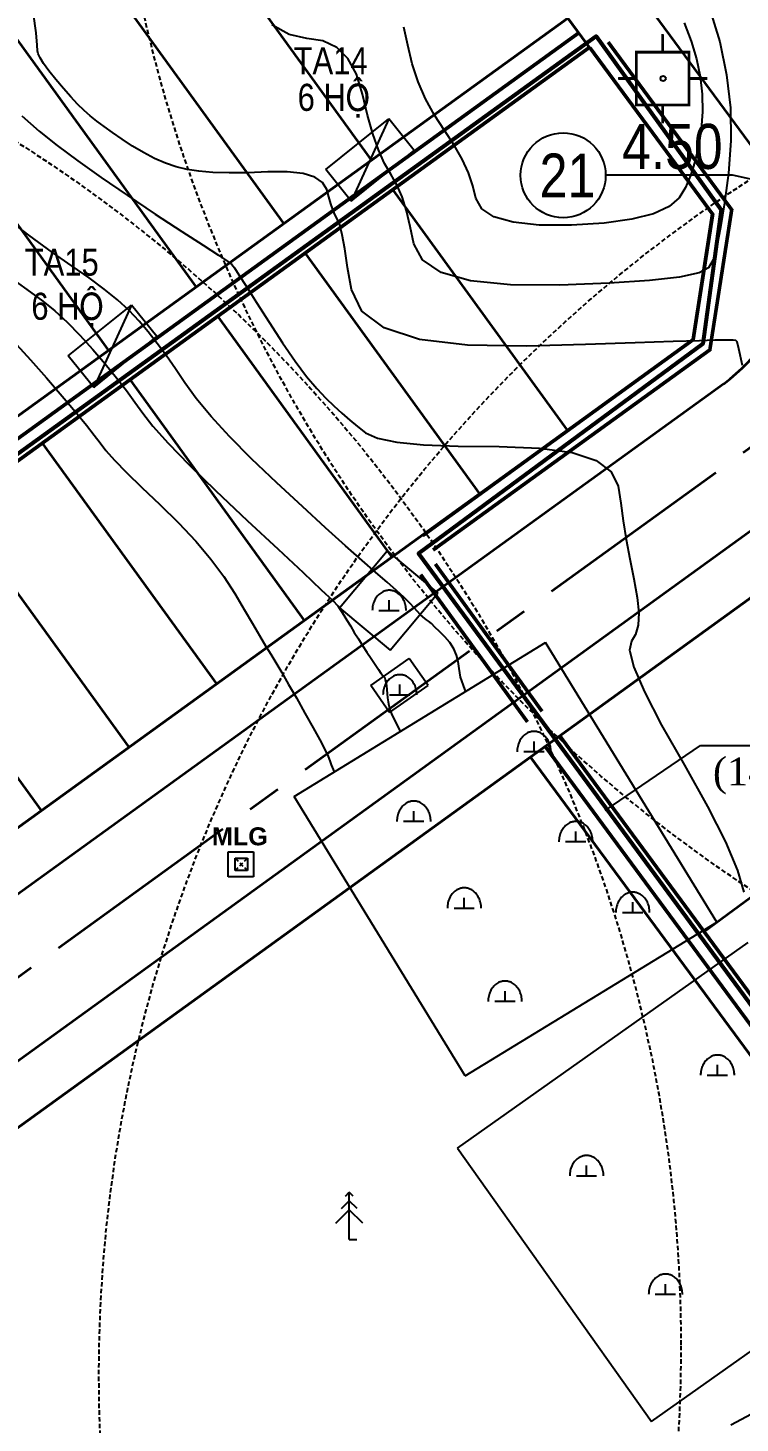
# Model space of a CAD drawing. Extents: x 22709 to 568895, y -41029 to 1932533.
# Drawn here: x 560714.5 to 560754, y 1930974.2 to 1931051.6 of the extents above; entities that cross this region are included whole.
import ezdxf

# ---------------------------------------------------------------- set-up
doc = ezdxf.new("R2010")
doc.units = ezdxf.units.MI
doc.header["$MEASUREMENT"] = 0
for name, pattern in [('CENTER2', [1.125, 0.75, -0.125, 0.125, -0.125]), ('CONTINOUS', [0]), ('DASHED', [0.75, 0.5, -0.25]), ('DASHED2', [0.375, 0.25, -0.125])]:
    doc.linetypes.add(name, pattern=pattern)
doc.layers.get('0').update_dxf_attribs({"color": 8, "linetype": 'CONTINUOUS'})
for name, color, linetype in [('1-cotTK', 8, 'CONTINUOUS'), ('1-toado', 8, 'CONTINUOUS'), ('CHUDIEN', 8, 'CONTINUOUS'), ('DCII', 8, 'CONTINUOUS'), ('DIA VAT', 8, 'CONTINOUS'), ('DM CON', 8, 'CONTINUOUS'), ('lang mo', 8, 'CONTINUOUS'), ('MATCAT', 8, 'CONTINUOUS'), ('moc lg .th', 8, 'CONTINUOUS'), ('PHI LAO', 8, 'CONTINUOUS'), ('Thietbidien', 8, 'CONTINUOUS')]:
    doc.layers.add(name, color=color, linetype=linetype)
for name, color, linetype, lineweight in [('1-nghiktHC', 8, 'CONTINUOUS', 60), ('10-TIM', 8, 'CENTER2', 35), ('13-PLO', 8, 'CONTINUOUS', 35), ('4-LE TRONG', 8, 'CONTINUOUS', 40), ('7-LE NGOAI', 8, 'CONTINUOUS', 35), ('D-S-DÂY ĐIỆN 1.5', 200, 'DASHED2', 40), ('EC04', 8, 'CONTINUOUS', 53)]:
    doc.layers.add(name, color=color, linetype=linetype, lineweight=lineweight)
doc.styles.add('HHH', font='VNTIMEI.TTF', dxfattribs={"height": 0.5})
doc.styles.add('K1', font='VHARIALN.TTF', dxfattribs={"height": 250})
doc.styles.add('nha', font='VHARIALB.TTF', dxfattribs={"height": 1})
doc.styles.get("Standard").update_dxf_attribs({"font": 'vntimeh.shx'})
doc.styles.add('VNARIAL', font='VHARIALN.TTF')
doc.linetypes.add('EN04M', pattern='A,4.505489,-0.889973,2.289537,[1,CHEO22.shx,S=0.898128,R=0,X=0,Y=0.012726],2.215951,-0.947487,["0.4KV",Standard,S=2,R=359.997854,X=0,Y=-0.812412],-8.615751,2.099566,[1,CHEO22.shx,S=0.898128,R=0,X=0,Y=-0.055311],2.405923,-0.889973', length=24.85965)
doc.dimstyles.get("Standard").update_dxf_attribs({"dimtxt": 0.18, "dimasz": 0.18, "dimexe": 0.18, "dimexo": 0.0625, "dimgap": 0.09, "dimtad": 0, "dimtih": 1, "dimtoh": 1, "dimdec": 4, "dimzin": 0, "dimdsep": 46, "dimtxsty": 'Standard', "dimcen": 0.09, "dimadec": 0, "dimazin": 0, "dimtfac": 1, "dimtdec": 4, "dimtofl": 0, "dimtmove": 0, "dimatfit": 3, "dimfxl": 1, "dimtolj": 1, "dimtzin": 0, "dimarcsym": 0})

# ---------------------------------------------------------------- blocks, each defined once
blk = doc.blocks.new('ELLIPSE')
at = {"color": 0, "linetype": 'ByBlock'}
blk.add_circle((0, 0), 1, dxfattribs=at)
blk = doc.blocks.new('DCII')
at = {"layer": 'DCII', "linetype": 'Continuous'}
for p, q in [((563371.997, 1962106.401), (563371.997, 1962107.064)), ((563371.022, 1962104.451), (563371.022, 1962106.401)), ((563371.022, 1962105.426), (563370.359, 1962105.426)), ((563371.997, 1962104.451), (563371.997, 1962103.768))]:
    blk.add_line(p, q, dxfattribs=at)
at = {"layer": 'DCII', "linetype": 'Continuous', "const_width": 0.1}
for points in [[(563371.997, 1962107.064), (563371.997, 1962106.401)], [(563370.359, 1962105.426), (563371.022, 1962105.426)], [(563373.655, 1962105.426), (563372.972, 1962105.426)], [(563371.997, 1962103.768), (563371.997, 1962104.451)]]:
    blk.add_lwpolyline(points, dxfattribs=at)
blk.add_lwpolyline([(563371.022, 1962106.401), (563372.972, 1962106.401), (563372.972, 1962104.451), (563371.022, 1962104.451)], close=True, dxfattribs=at)
at = {"layer": 'DCII', "linetype": 'Continuous', "xscale": 0.0975019498728216, "yscale": 0.0975019498728216, "zscale": 1.95, "rotation": 359.99999986318}
blk.add_blockref('ELLIPSE', (563372.017, 1962105.426), dxfattribs=at)
blk = doc.blocks.new('PL')
at = {"layer": 'PHI LAO', "color": 250, "linetype": 'Continuous'}
blk.add_line((569625.727, 1929989.672), (569626.147, 1929989.672), dxfattribs=at)
for points in [[(569625.301, 1929991.387), (569625.727, 1929991.813)], [(569625.508, 1929992.078), (569625.727, 1929992.297)], [(569625.946, 1929992.078), (569625.727, 1929992.297)], [(569625.727, 1929989.672), (569625.727, 1929992.297)], [(569626.153, 1929991.387), (569625.727, 1929991.813)], [(569624.977, 1929990.575), (569625.727, 1929991.325)], [(569626.477, 1929990.575), (569625.727, 1929991.325)]]:
    blk.add_lwpolyline(points, dxfattribs=at)
blk = doc.blocks.new('Tu ha the')
at = {"color": 1, "linetype": 'CONTINOUS'}
blk.add_solid([(-1.5, -0.368), (1.5, 1.132), (-1.5, 1.132), (-1.5, -0.368)], dxfattribs=at)
at = {"layer": 'Thietbidien', "color": 1}
for p, q in [((-1.5, -0.368), (-1.5, 1.132)), ((-1.5, 1.132), (1.5, 1.132)), ((1.5, 1.132), (-1.5, -0.368)), ((1.5, -0.368), (1.5, 1.132)), ((-1.5, -0.368), (1.5, -0.368))]:
    blk.add_line(p, q, dxfattribs=at)
blk = doc.blocks.new('A$C5C0861BC')
at = {"layer": '1-nghiktHC', "color": 8, "lineweight": -3, "const_width": 0.2, "flags": 128}
for points in [[(-126.061, 201.152), (12.207, 301.246)], [(-125.473, 200.342), (12.794, 300.436)], [(12.801, 300.421), (19.622, 291.161), (18.537, 284.204), (3.529, 273.322)], [(13.819, 300.725), (20.674, 291.419), (19.461, 283.638), (4.106, 272.525)], [(87.66, 158.327), (11.139, 262.211)], [(86.855, 157.734), (10.334, 261.618)]]:
    blk.add_lwpolyline(points, dxfattribs=at)
at = {"layer": '1-nghiktHC', "color": 8, "linetype": 'DASHED', "lineweight": -3, "ltscale": 10, "const_width": 0.2, "flags": 128}
for points in [[(10.155, 263.571), (4.233, 271.753)], [(9.345, 262.984), (3.423, 271.166)]]:
    blk.add_lwpolyline(points, dxfattribs=at)
blk = doc.blocks.new('tmb')
at = {"layer": '1-cotTK', "lineweight": -3, "ltscale": 15, "flags": 128}
blk.add_lwpolyline([(568126.104, 1931027.273), (568109.325, 1931030.967), (568102.283, 1931030.967)], dxfattribs=at)
at = {"layer": '1-toado'}
blk.add_circle((568099.926, 1931030.967), 2.357, dxfattribs=at)
at = {"layer": '10-TIM', "ltscale": 15, "extrusion": (-0.041472, 0.057309, 0.997495)}
blk.add_line((568231.426, 1931103.502), (567963.786, 1930909.79), dxfattribs=at)
at = {"layer": '13-PLO'}
blk.add_line((568127.068, 1931003.201), (568107.745, 1930988.967), dxfattribs=at)
at = {"layer": '13-PLO', "flags": 128}
for points in [[(568077.566, 1931048.001), (568089.293, 1931031.799)], [(568072.706, 1931044.483), (568084.433, 1931028.282)], [(568067.845, 1931040.965), (568079.572, 1931024.764)], [(568062.985, 1931037.447), (568074.712, 1931021.246)], [(568090.466, 1931030.179), (568100.141, 1931016.813)], [(568085.606, 1931026.661), (568095.28, 1931013.295)], [(568080.745, 1931023.144), (568090.42, 1931009.778)], [(568075.885, 1931019.626), (568085.559, 1931006.26)], [(568071.024, 1931016.108), (568080.699, 1931002.742)], [(568066.164, 1931012.59), (568075.838, 1930999.224)], [(568061.303, 1931009.072), (568070.978, 1930995.706)]]:
    blk.add_lwpolyline(points, dxfattribs=at)
at = {"layer": '4-LE TRONG', "ltscale": 0.5}
for p, q in [((568108.199, 1931028.818), (568091.296, 1931051.766)), ((568176.245, 1930895.973), (568099.724, 1930999.857)), ((568174.635, 1930894.787), (568098.113, 1930998.671))]:
    blk.add_line(p, q, dxfattribs=at)
at = {"layer": '4-LE TRONG'}
for p, q in [((568100.192, 1931039.688), (567961.93, 1930939.617)), ((568101.378, 1931038.077), (567963.102, 1930937.996)), ((568108.199, 1931028.818), (568107.114, 1931021.86)), ((567976.84, 1930927.571), (568107.114, 1931021.86)), ((568115.121, 1931010.991), (568100.539, 1931000.436)), ((568100.539, 1931000.436), (567998.535, 1930926.609))]:
    blk.add_line(p, q, dxfattribs=at)
at = {"layer": '7-LE NGOAI', "ltscale": 15}
blk.add_line((568110.802, 1931032.029), (568093.898, 1931054.977), dxfattribs=at)
at = {"layer": '7-LE NGOAI', "ltscale": 0.5, "extrusion": (-0.041472, 0.057309, 0.997495)}
for p, q in [((568108.832, 1931019.401), (567976.975, 1930923.965)), ((568113.402, 1931013.45), (568090.713, 1930997.028)), ((568090.713, 1930997.028), (567981.389, 1930917.902))]:
    blk.add_line(p, q, dxfattribs=at)
at = {"layer": '7-LE NGOAI', "ltscale": 0.5}
blk.add_arc((568103.555, 1931026.691), 9, 305.8961, 36.37556, dxfattribs=at)
at = {"layer": 'DM CON'}
for points, elevation in [([(568069.903, 1931034.267), (568070.857, 1931033.425), (568071.858, 1931032.625), (568072.998, 1931031.772), (568074.294, 1931030.849), (568075.741, 1931029.858), (568077.305, 1931028.819), (568078.78, 1931027.854), (568079.959, 1931027.083), (568080.81, 1931026.526), (568081.33, 1931026.182), (568081.556, 1931026.017), (568081.692, 1931025.836), (568081.946, 1931025.442), (568082.353, 1931024.802), (568082.915, 1931023.916), (568083.618, 1931022.813), (568084.365, 1931021.668), (568085.063, 1931020.657), (568085.695, 1931019.808), (568086.258, 1931019.126), (568086.757, 1931018.601), (568087.215, 1931018.168), (568087.657, 1931017.766), (568088.088, 1931017.383), (568088.513, 1931017.018), (568088.966, 1931016.675), (568089.631, 1931016.378), (568090.695, 1931016.154), (568092.187, 1931016.006), (568094.101, 1931015.931), (568096.372, 1931015.909), (568098.61, 1931015.83), (568100.426, 1931015.581), (568101.755, 1931015.143), (568102.592, 1931014.514), (568102.972, 1931013.705), (568103.12, 1931012.777), (568103.259, 1931011.789), (568103.426, 1931010.754), (568103.628, 1931009.676), (568103.853, 1931008.573), (568104.037, 1931007.539), (568104.117, 1931006.674), (568104.082, 1931005.992), (568103.935, 1931005.487), (568103.712, 1931005.114), (568103.615, 1931004.601), (568103.846, 1931003.674), (568104.439, 1931002.29), (568105.389, 1931000.451), (568106.65, 1930998.216), (568107.927, 1930995.939), (568108.929, 1930993.975), (568109.606, 1930992.384), (568109.954, 1930991.17)], 5.5), ([(568109.879, 1931020.412), (568109.67, 1931021.337), (568109.578, 1931021.716), (568109.507, 1931021.792), (568109.365, 1931021.813), (568109.133, 1931021.82), (568108.802, 1931021.82), (568108.331, 1931021.812), (568107.484, 1931021.789), (568106.024, 1931021.741), (568103.915, 1931021.668), (568101.166, 1931021.574), (568097.874, 1931021.482), (568094.614, 1931021.532), (568091.959, 1931021.862), (568090.006, 1931022.495), (568088.763, 1931023.428), (568088.183, 1931024.623), (568087.965, 1931025.85), (568087.812, 1931026.879), (568087.671, 1931027.672), (568087.533, 1931028.226), (568087.399, 1931028.56), (568087.27, 1931028.8), (568087.149, 1931029.07), (568087.037, 1931029.391), (568086.93, 1931029.766), (568086.812, 1931030.182), (568086.585, 1931030.573), (568086.152, 1931030.872), (568085.497, 1931031.066), (568084.621, 1931031.156), (568083.549, 1931031.152), (568082.427, 1931031.114), (568081.403, 1931031.102), (568080.501, 1931031.127), (568079.724, 1931031.189), (568079.062, 1931031.292), (568078.461, 1931031.442), (568077.865, 1931031.648), (568077.263, 1931031.91), (568076.656, 1931032.227), (568076.047, 1931032.594), (568075.465, 1931032.975), (568074.936, 1931033.336), (568074.465, 1931033.671), (568074.053, 1931033.979), (568073.692, 1931034.267), (568073.35, 1931034.57), (568072.99, 1931034.921), (568072.609, 1931035.327), (568072.205, 1931035.788), (568071.788, 1931036.291), (568071.407, 1931036.775), (568071.11, 1931037.177), (568070.908, 1931037.487), (568070.797, 1931037.708), (568070.769, 1931037.877), (568070.754, 1931038.196), (568070.687, 1931038.868), (568070.556, 1931039.929)], 6), ([(568108.067, 1931040.181), (568108.61, 1931038.378), (568108.994, 1931036.551), (568109.2, 1931034.719), (568109.229, 1931032.888), (568109.093, 1931031.082), (568108.874, 1931029.432), (568108.654, 1931028.07), (568108.444, 1931027.018), (568108.24, 1931026.277), (568107.998, 1931025.826), (568107.465, 1931025.548), (568106.387, 1931025.323), (568104.723, 1931025.133), (568102.48, 1931024.975), (568099.743, 1931024.864), (568097.013, 1931024.884), (568094.789, 1931025.119), (568093.157, 1931025.582), (568092.123, 1931026.272), (568091.642, 1931027.165), (568091.44, 1931028.12), (568091.241, 1931028.996), (568090.999, 1931029.769), (568090.707, 1931030.439), (568090.368, 1931031.023), (568090.014, 1931031.632), (568089.68, 1931032.374), (568089.368, 1931033.267), (568089.079, 1931034.31), (568088.8, 1931035.473), (568088.459, 1931036.58), (568087.985, 1931037.455), (568087.366, 1931038.069), (568086.6, 1931038.425), (568085.701, 1931038.57), (568084.736, 1931038.779), (568083.774, 1931039.33)], 6.5), ([(568106.646, 1931039.427), (568107.024, 1931038.423), (568107.325, 1931037.437), (568107.533, 1931036.453), (568107.644, 1931035.468), (568107.658, 1931034.483), (568107.58, 1931033.505), (568107.432, 1931032.572), (568107.237, 1931031.722), (568106.998, 1931030.962), (568106.712, 1931030.293), (568106.357, 1931029.715), (568105.81, 1931029.228), (568104.944, 1931028.833), (568103.742, 1931028.529), (568102.207, 1931028.317), (568100.392, 1931028.201), (568098.605, 1931028.206), (568097.152, 1931028.358), (568096.087, 1931028.661), (568095.41, 1931029.113), (568095.089, 1931029.706), (568094.912, 1931030.389), (568094.67, 1931031.112), (568094.328, 1931031.865), (568093.881, 1931032.647), (568093.341, 1931033.46), (568092.788, 1931034.313), (568092.299, 1931035.214), (568091.889, 1931036.165), (568091.558, 1931037.164), (568091.302, 1931038.197), (568091.093, 1931039.184)], 7), ([(568094.526, 1931002.32), (568094.47, 1931002.443), (568094.241, 1931003.103), (568094.151, 1931003.588), (568094.107, 1931003.973), (568094.014, 1931004.335), (568093.858, 1931004.685), (568093.636, 1931005.026), (568093.357, 1931005.355), (568093.068, 1931005.651), (568092.818, 1931005.894), (568092.615, 1931006.081), (568092.46, 1931006.212), (568092.347, 1931006.294), (568092.248, 1931006.364), (568092.135, 1931006.461), (568092.002, 1931006.591), (568091.848, 1931006.756), (568091.667, 1931006.958), (568091.427, 1931007.212), (568091.099, 1931007.532), (568090.677, 1931007.922), (568090.158, 1931008.382), (568089.536, 1931008.921), (568088.778, 1931009.582), (568087.85, 1931010.408), (568086.747, 1931011.407), (568085.472, 1931012.576), (568084.052, 1931013.894), (568082.648, 1931015.235), (568081.42, 1931016.473), (568080.395, 1931017.588), (568079.575, 1931018.577), (568078.945, 1931019.444), (568078.421, 1931020.225), (568077.917, 1931020.954), (568077.416, 1931021.637), (568076.916, 1931022.275), (568076.409, 1931022.873), (568075.854, 1931023.456), (568075.211, 1931024.048), (568074.472, 1931024.653), (568073.635, 1931025.275), (568072.691, 1931025.928), (568071.593, 1931026.692), (568070.29, 1931027.649), (568068.778, 1931028.812)], 4.5), ([(568069.518, 1931025.11), (568070.385, 1931024.482), (568071.063, 1931023.986), (568071.729, 1931023.439), (568072.412, 1931022.809), (568073.116, 1931022.093), (568073.835, 1931021.301), (568074.528, 1931020.494), (568075.151, 1931019.734), (568075.698, 1931019.03), (568076.174, 1931018.38), (568076.607, 1931017.762), (568077.163, 1931017.046), (568078.01, 1931016.1), (568079.176, 1931014.905), (568080.656, 1931013.462), (568082.401, 1931011.815), (568084.115, 1931010.217), (568085.501, 1931008.92), (568086.512, 1931007.966), (568087.142, 1931007.359), (568087.42, 1931007.07), (568087.522, 1931006.928), (568087.625, 1931006.764), (568087.756, 1931006.549), (568087.923, 1931006.277), (568088.122, 1931005.953), (568088.342, 1931005.598), (568088.569, 1931005.236), (568088.801, 1931004.87), (568089.037, 1931004.502), (568089.275, 1931004.138), (568089.494, 1931003.807), (568089.676, 1931003.538), (568089.818, 1931003.338), (568089.921, 1931003.204), (568089.985, 1931003.13), (568090.027, 1931003.068), (568090.062, 1931002.971), (568090.092, 1931002.832), (568090.119, 1931002.65), (568090.142, 1931002.428), (568090.165, 1931002.191), (568090.192, 1931001.962), (568090.223, 1931001.745), (568090.261, 1931001.537), (568090.316, 1931001.319), (568090.451, 1931000.98), (568090.729, 1931000.408), (568090.892, 1931000.096)], 4), ([(568069.613, 1931021.57), (568070.378, 1931020.73), (568071.262, 1931019.729), (568072.139, 1931018.714), (568072.885, 1931017.832), (568073.479, 1931017.107), (568073.921, 1931016.54), (568074.236, 1931016.11), (568074.564, 1931015.689), (568075.048, 1931015.149), (568075.712, 1931014.468), (568076.556, 1931013.643), (568077.56, 1931012.688), (568078.598, 1931011.669), (568079.546, 1931010.657), (568080.382, 1931009.663), (568081.104, 1931008.691), (568081.714, 1931007.747), (568082.236, 1931006.867), (568082.693, 1931006.09), (568083.088, 1931005.421), (568083.424, 1931004.858), (568083.708, 1931004.386), (568083.991, 1931003.917), (568084.318, 1931003.363), (568084.698, 1931002.708), (568085.131, 1931001.954), (568085.606, 1931001.118), (568086.06, 1931000.306), (568086.43, 1930999.625), (568086.706, 1930999.092), (568086.888, 1930998.708), (568086.986, 1930998.458), (568087.06, 1930998.249), (568087.17, 1930997.989), (568087.234, 1930997.857)], 3.5)]:
    blk.add_lwpolyline(points, dxfattribs=dict(at, elevation=elevation))
at = {"layer": 'EC04', "linetype": 'EN04M', "ltscale": 0.5, "flags": 128}
blk.add_lwpolyline([(567978.416, 1930949.578), (568101.763, 1931038.686), (568108.687, 1931029.048), (568107.683, 1931021.613), (568091.898, 1931009.983), (568183.666, 1930885.245)], dxfattribs=at)
at = {"layer": 'lang mo'}
for p, q in [((568087.528, 1931006.953), (568090.173, 1931010.118)), ((568090.173, 1931010.118), (568092.983, 1931007.77)), ((568090.28, 1931006.812), (568090.28, 1931007.382)), ((568090.338, 1931004.605), (568092.983, 1931007.77)), ((568087.528, 1931006.953), (568090.338, 1931004.605)), ((568089.71, 1931006.812), (568090.835, 1931006.812)), ((568084.997, 1930996.488), (568098.955, 1931005.031)), ((568108.451, 1930989.516), (568098.955, 1931005.031)), ((568089.25, 1931002.653), (568091.386, 1931004.149)), ((568092.435, 1931002.65), (568091.386, 1931004.149)), ((568090.299, 1931001.155), (568089.25, 1931002.653)), ((568090.299, 1931001.155), (568092.435, 1931002.65)), ((568090.872, 1931002.127), (568090.872, 1931002.697)), ((568090.302, 1931002.127), (568091.427, 1931002.127)), ((568098.313, 1930998.976), (568098.313, 1930999.546)), ((568097.743, 1930998.976), (568098.868, 1930998.976)), ((568094.493, 1930980.973), (568084.997, 1930996.488)), ((568091.645, 1930995.11), (568091.645, 1930995.68)), ((568091.075, 1930995.11), (568092.2, 1930995.11)), ((568100.064, 1930993.98), (568101.189, 1930993.98)), ((568100.634, 1930993.98), (568100.634, 1930994.55)), ((568094.443, 1930990.292), (568094.443, 1930990.862)), ((568093.873, 1930990.292), (568094.998, 1930990.292)), ((568103.219, 1930990.054), (568104.344, 1930990.054)), ((568103.789, 1930990.054), (568103.789, 1930990.624)), ((568094.493, 1930980.973), (568108.451, 1930989.516)), ((568094.075, 1930976.972), (568110.181, 1930988.377)), ((568096.705, 1930985.118), (568096.705, 1930985.688)), ((568096.135, 1930985.118), (568097.26, 1930985.118)), ((568108.492, 1930981.014), (568108.492, 1930981.584)), ((568107.922, 1930981.014), (568109.047, 1930981.014)), ((568094.075, 1930976.972), (568104.821, 1930961.798)), ((568100.66, 1930975.435), (568101.785, 1930975.435)), ((568101.23, 1930975.435), (568101.23, 1930976.005)), ((568104.821, 1930961.798), (568120.926, 1930973.203)), ((568105.609, 1930968.853), (568105.609, 1930969.423)), ((568105.039, 1930968.853), (568106.164, 1930968.853)), ((568109.225, 1930961.61), (568118.919, 1930966.805))]:
    blk.add_line(p, q, dxfattribs=at)
for points in [[(568091.215, 1931006.808), (568091.213, 1931006.881), (568091.207, 1931006.954), (568091.197, 1931007.027), (568091.183, 1931007.099), (568091.165, 1931007.169), (568091.144, 1931007.238), (568091.119, 1931007.305), (568091.09, 1931007.37), (568091.057, 1931007.433), (568091.022, 1931007.492), (568090.983, 1931007.549), (568090.94, 1931007.603), (568090.896, 1931007.653), (568090.849, 1931007.7), (568090.798, 1931007.743), (568090.747, 1931007.782), (568090.693, 1931007.816), (568090.636, 1931007.847), (568090.594, 1931007.867), (568090.55, 1931007.884), (568090.506, 1931007.899), (568090.46, 1931007.911), (568090.415, 1931007.921), (568090.37, 1931007.927), (568090.324, 1931007.931), (568090.278, 1931007.933), (568090.231, 1931007.931), (568090.185, 1931007.927), (568090.14, 1931007.921), (568090.095, 1931007.911), (568090.049, 1931007.899), (568090.005, 1931007.884), (568089.961, 1931007.867), (568089.919, 1931007.847), (568089.862, 1931007.816), (568089.808, 1931007.782), (568089.757, 1931007.743), (568089.706, 1931007.7), (568089.659, 1931007.653), (568089.615, 1931007.603), (568089.572, 1931007.549), (568089.533, 1931007.492), (568089.498, 1931007.433), (568089.465, 1931007.37), (568089.437, 1931007.305), (568089.411, 1931007.238), (568089.39, 1931007.169), (568089.372, 1931007.099), (568089.358, 1931007.027), (568089.348, 1931006.954), (568089.342, 1931006.881), (568089.34, 1931006.808)], [(568091.807, 1931002.123), (568091.805, 1931002.196), (568091.799, 1931002.269), (568091.789, 1931002.342), (568091.775, 1931002.413), (568091.757, 1931002.484), (568091.735, 1931002.553), (568091.71, 1931002.62), (568091.682, 1931002.684), (568091.649, 1931002.748), (568091.614, 1931002.807), (568091.575, 1931002.864), (568091.532, 1931002.918), (568091.488, 1931002.968), (568091.441, 1931003.015), (568091.39, 1931003.058), (568091.339, 1931003.096), (568091.285, 1931003.131), (568091.228, 1931003.162), (568091.186, 1931003.182), (568091.142, 1931003.199), (568091.097, 1931003.214), (568091.052, 1931003.226), (568091.007, 1931003.235), (568090.961, 1931003.242), (568090.915, 1931003.246), (568090.869, 1931003.248), (568090.823, 1931003.246), (568090.777, 1931003.242), (568090.732, 1931003.235), (568090.686, 1931003.226), (568090.641, 1931003.214), (568090.597, 1931003.199), (568090.553, 1931003.182), (568090.511, 1931003.162), (568090.454, 1931003.131), (568090.4, 1931003.096), (568090.348, 1931003.058), (568090.298, 1931003.015), (568090.251, 1931002.968), (568090.206, 1931002.918), (568090.164, 1931002.864), (568090.125, 1931002.807), (568090.09, 1931002.748), (568090.057, 1931002.684), (568090.028, 1931002.62), (568090.003, 1931002.553), (568089.981, 1931002.484), (568089.964, 1931002.413), (568089.95, 1931002.342), (568089.94, 1931002.269), (568089.934, 1931002.196), (568089.932, 1931002.123)], [(568099.247, 1930998.972), (568099.245, 1930999.045), (568099.239, 1930999.118), (568099.229, 1930999.191), (568099.216, 1930999.263), (568099.198, 1930999.333), (568099.176, 1930999.402), (568099.151, 1930999.469), (568099.122, 1930999.534), (568099.089, 1930999.597), (568099.054, 1930999.656), (568099.015, 1930999.713), (568098.973, 1930999.767), (568098.929, 1930999.817), (568098.881, 1930999.864), (568098.831, 1930999.907), (568098.779, 1930999.946), (568098.725, 1930999.98), (568098.669, 1931000.011), (568098.626, 1931000.031), (568098.583, 1931000.048), (568098.538, 1931000.063), (568098.493, 1931000.075), (568098.448, 1931000.085), (568098.402, 1931000.091), (568098.356, 1931000.095), (568098.31, 1931000.097), (568098.264, 1931000.095), (568098.218, 1931000.091), (568098.172, 1931000.085), (568098.127, 1931000.075), (568098.082, 1931000.063), (568098.037, 1931000.048), (568097.994, 1931000.031), (568097.951, 1931000.011), (568097.895, 1930999.98), (568097.841, 1930999.946), (568097.789, 1930999.907), (568097.739, 1930999.864), (568097.691, 1930999.817), (568097.647, 1930999.767), (568097.605, 1930999.713), (568097.566, 1930999.656), (568097.53, 1930999.597), (568097.498, 1930999.534), (568097.469, 1930999.469), (568097.444, 1930999.402), (568097.422, 1930999.333), (568097.404, 1930999.263), (568097.39, 1930999.191), (568097.38, 1930999.118), (568097.374, 1930999.045), (568097.372, 1930998.972)], [(568092.58, 1930995.106), (568092.578, 1930995.179), (568092.572, 1930995.252), (568092.562, 1930995.325), (568092.548, 1930995.396), (568092.53, 1930995.467), (568092.509, 1930995.536), (568092.484, 1930995.603), (568092.455, 1930995.668), (568092.422, 1930995.731), (568092.387, 1930995.79), (568092.348, 1930995.847), (568092.305, 1930995.901), (568092.261, 1930995.951), (568092.214, 1930995.998), (568092.163, 1930996.041), (568092.112, 1930996.08), (568092.058, 1930996.114), (568092.001, 1930996.145), (568091.959, 1930996.165), (568091.915, 1930996.182), (568091.871, 1930996.197), (568091.825, 1930996.209), (568091.78, 1930996.219), (568091.735, 1930996.225), (568091.689, 1930996.229), (568091.643, 1930996.231), (568091.596, 1930996.229), (568091.55, 1930996.225), (568091.505, 1930996.219), (568091.46, 1930996.209), (568091.414, 1930996.197), (568091.37, 1930996.182), (568091.326, 1930996.165), (568091.284, 1930996.145), (568091.227, 1930996.114), (568091.173, 1930996.08), (568091.122, 1930996.041), (568091.071, 1930995.998), (568091.024, 1930995.951), (568090.98, 1930995.901), (568090.937, 1930995.847), (568090.898, 1930995.79), (568090.863, 1930995.731), (568090.83, 1930995.668), (568090.801, 1930995.603), (568090.776, 1930995.536), (568090.755, 1930995.467), (568090.737, 1930995.396), (568090.723, 1930995.325), (568090.713, 1930995.252), (568090.707, 1930995.179), (568090.705, 1930995.106)], [(568101.569, 1930993.976), (568101.567, 1930994.049), (568101.561, 1930994.122), (568101.551, 1930994.195), (568101.537, 1930994.266), (568101.519, 1930994.337), (568101.498, 1930994.406), (568101.473, 1930994.473), (568101.444, 1930994.538), (568101.411, 1930994.601), (568101.376, 1930994.66), (568101.337, 1930994.717), (568101.295, 1930994.771), (568101.25, 1930994.821), (568101.203, 1930994.868), (568101.152, 1930994.911), (568101.101, 1930994.95), (568101.047, 1930994.984), (568100.99, 1930995.015), (568100.948, 1930995.035), (568100.904, 1930995.052), (568100.86, 1930995.067), (568100.814, 1930995.079), (568100.769, 1930995.088), (568100.724, 1930995.095), (568100.678, 1930995.099), (568100.632, 1930995.101), (568100.585, 1930995.099), (568100.54, 1930995.095), (568100.494, 1930995.088), (568100.449, 1930995.079), (568100.403, 1930995.067), (568100.359, 1930995.052), (568100.315, 1930995.035), (568100.273, 1930995.015), (568100.216, 1930994.984), (568100.162, 1930994.95), (568100.111, 1930994.911), (568100.06, 1930994.868), (568100.013, 1930994.821), (568099.969, 1930994.771), (568099.926, 1930994.717), (568099.887, 1930994.66), (568099.852, 1930994.601), (568099.819, 1930994.538), (568099.791, 1930994.473), (568099.765, 1930994.406), (568099.744, 1930994.337), (568099.726, 1930994.266), (568099.712, 1930994.195), (568099.702, 1930994.122), (568099.696, 1930994.049), (568099.694, 1930993.976)], [(568095.378, 1930990.288), (568095.376, 1930990.361), (568095.37, 1930990.435), (568095.36, 1930990.507), (568095.346, 1930990.579), (568095.328, 1930990.649), (568095.307, 1930990.719), (568095.282, 1930990.785), (568095.253, 1930990.85), (568095.22, 1930990.913), (568095.185, 1930990.972), (568095.146, 1930991.029), (568095.103, 1930991.083), (568095.059, 1930991.133), (568095.012, 1930991.18), (568094.961, 1930991.223), (568094.91, 1930991.262), (568094.856, 1930991.297), (568094.799, 1930991.327), (568094.757, 1930991.347), (568094.713, 1930991.364), (568094.669, 1930991.379), (568094.623, 1930991.391), (568094.578, 1930991.401), (568094.533, 1930991.408), (568094.487, 1930991.412), (568094.44, 1930991.413), (568094.394, 1930991.412), (568094.348, 1930991.408), (568094.303, 1930991.401), (568094.258, 1930991.391), (568094.212, 1930991.379), (568094.168, 1930991.364), (568094.124, 1930991.347), (568094.082, 1930991.327), (568094.025, 1930991.297), (568093.971, 1930991.262), (568093.92, 1930991.223), (568093.869, 1930991.18), (568093.822, 1930991.133), (568093.778, 1930991.083), (568093.735, 1930991.029), (568093.696, 1930990.972), (568093.661, 1930990.913), (568093.628, 1930990.85), (568093.599, 1930990.785), (568093.574, 1930990.719), (568093.553, 1930990.649), (568093.535, 1930990.579), (568093.521, 1930990.507), (568093.511, 1930990.435), (568093.505, 1930990.361), (568093.503, 1930990.288)], [(568104.724, 1930990.05), (568104.722, 1930990.124), (568104.716, 1930990.197), (568104.706, 1930990.27), (568104.692, 1930990.341), (568104.675, 1930990.411), (568104.653, 1930990.481), (568104.628, 1930990.547), (568104.599, 1930990.612), (568104.566, 1930990.675), (568104.531, 1930990.734), (568104.492, 1930990.791), (568104.45, 1930990.846), (568104.405, 1930990.895), (568104.358, 1930990.942), (568104.308, 1930990.985), (568104.256, 1930991.024), (568104.202, 1930991.059), (568104.145, 1930991.089), (568104.103, 1930991.109), (568104.059, 1930991.126), (568104.015, 1930991.141), (568103.97, 1930991.153), (568103.924, 1930991.163), (568103.879, 1930991.17), (568103.833, 1930991.174), (568103.787, 1930991.175), (568103.741, 1930991.174), (568103.695, 1930991.17), (568103.649, 1930991.163), (568103.604, 1930991.153), (568103.559, 1930991.141), (568103.514, 1930991.126), (568103.47, 1930991.109), (568103.428, 1930991.089), (568103.371, 1930991.059), (568103.317, 1930991.024), (568103.266, 1930990.985), (568103.215, 1930990.942), (568103.168, 1930990.895), (568103.124, 1930990.846), (568103.081, 1930990.791), (568103.042, 1930990.734), (568103.007, 1930990.675), (568102.975, 1930990.612), (568102.946, 1930990.547), (568102.921, 1930990.481), (568102.899, 1930990.411), (568102.881, 1930990.341), (568102.867, 1930990.27), (568102.857, 1930990.197), (568102.851, 1930990.124), (568102.849, 1930990.05)], [(568097.64, 1930985.113), (568097.638, 1930985.187), (568097.632, 1930985.26), (568097.622, 1930985.333), (568097.608, 1930985.404), (568097.59, 1930985.475), (568097.569, 1930985.544), (568097.544, 1930985.61), (568097.515, 1930985.675), (568097.482, 1930985.738), (568097.447, 1930985.798), (568097.408, 1930985.855), (568097.366, 1930985.909), (568097.321, 1930985.959), (568097.274, 1930986.005), (568097.223, 1930986.049), (568097.172, 1930986.087), (568097.118, 1930986.122), (568097.061, 1930986.153), (568097.019, 1930986.172), (568096.975, 1930986.19), (568096.931, 1930986.205), (568096.885, 1930986.217), (568096.84, 1930986.226), (568096.795, 1930986.233), (568096.749, 1930986.237), (568096.703, 1930986.238), (568096.656, 1930986.237), (568096.611, 1930986.233), (568096.565, 1930986.226), (568096.52, 1930986.217), (568096.474, 1930986.205), (568096.43, 1930986.19), (568096.386, 1930986.172), (568096.344, 1930986.153), (568096.287, 1930986.122), (568096.233, 1930986.087), (568096.182, 1930986.049), (568096.131, 1930986.005), (568096.084, 1930985.959), (568096.04, 1930985.909), (568095.997, 1930985.855), (568095.958, 1930985.798), (568095.923, 1930985.738), (568095.89, 1930985.675), (568095.862, 1930985.61), (568095.836, 1930985.544), (568095.815, 1930985.475), (568095.797, 1930985.404), (568095.783, 1930985.333), (568095.773, 1930985.26), (568095.767, 1930985.187), (568095.765, 1930985.113)], [(568109.427, 1930981.009), (568109.425, 1930981.083), (568109.419, 1930981.156), (568109.409, 1930981.229), (568109.395, 1930981.3), (568109.377, 1930981.371), (568109.356, 1930981.44), (568109.331, 1930981.506), (568109.302, 1930981.571), (568109.269, 1930981.634), (568109.234, 1930981.694), (568109.195, 1930981.751), (568109.153, 1930981.805), (568109.108, 1930981.855), (568109.061, 1930981.901), (568109.01, 1930981.945), (568108.959, 1930981.983), (568108.905, 1930982.018), (568108.848, 1930982.049), (568108.806, 1930982.068), (568108.762, 1930982.086), (568108.718, 1930982.101), (568108.672, 1930982.113), (568108.627, 1930982.122), (568108.582, 1930982.129), (568108.536, 1930982.133), (568108.49, 1930982.134), (568108.443, 1930982.133), (568108.398, 1930982.129), (568108.352, 1930982.122), (568108.307, 1930982.113), (568108.261, 1930982.101), (568108.217, 1930982.086), (568108.173, 1930982.068), (568108.131, 1930982.049), (568108.074, 1930982.018), (568108.02, 1930981.983), (568107.969, 1930981.945), (568107.918, 1930981.901), (568107.871, 1930981.855), (568107.827, 1930981.805), (568107.784, 1930981.751), (568107.745, 1930981.694), (568107.71, 1930981.634), (568107.677, 1930981.571), (568107.649, 1930981.506), (568107.623, 1930981.44), (568107.602, 1930981.371), (568107.584, 1930981.3), (568107.57, 1930981.229), (568107.56, 1930981.156), (568107.554, 1930981.083), (568107.552, 1930981.009)], [(568102.164, 1930975.431), (568102.163, 1930975.505), (568102.156, 1930975.578), (568102.146, 1930975.651), (568102.133, 1930975.722), (568102.115, 1930975.792), (568102.093, 1930975.862), (568102.068, 1930975.928), (568102.039, 1930975.993), (568102.007, 1930976.056), (568101.971, 1930976.115), (568101.932, 1930976.172), (568101.89, 1930976.227), (568101.846, 1930976.276), (568101.798, 1930976.323), (568101.748, 1930976.367), (568101.696, 1930976.405), (568101.642, 1930976.44), (568101.586, 1930976.47), (568101.543, 1930976.49), (568101.5, 1930976.507), (568101.455, 1930976.522), (568101.41, 1930976.535), (568101.365, 1930976.544), (568101.319, 1930976.551), (568101.273, 1930976.555), (568101.227, 1930976.556), (568101.181, 1930976.555), (568101.135, 1930976.551), (568101.089, 1930976.544), (568101.044, 1930976.535), (568100.999, 1930976.522), (568100.954, 1930976.507), (568100.911, 1930976.49), (568100.868, 1930976.47), (568100.812, 1930976.44), (568100.758, 1930976.405), (568100.706, 1930976.367), (568100.656, 1930976.323), (568100.608, 1930976.276), (568100.564, 1930976.227), (568100.522, 1930976.172), (568100.483, 1930976.115), (568100.447, 1930976.056), (568100.415, 1930975.993), (568100.386, 1930975.928), (568100.361, 1930975.862), (568100.339, 1930975.792), (568100.321, 1930975.722), (568100.308, 1930975.651), (568100.298, 1930975.578), (568100.291, 1930975.505), (568100.289, 1930975.431)], [(568106.544, 1930968.849), (568106.542, 1930968.922), (568106.536, 1930968.995), (568106.526, 1930969.068), (568106.512, 1930969.14), (568106.494, 1930969.21), (568106.473, 1930969.279), (568106.448, 1930969.346), (568106.419, 1930969.411), (568106.386, 1930969.474), (568106.351, 1930969.533), (568106.312, 1930969.59), (568106.27, 1930969.644), (568106.225, 1930969.694), (568106.178, 1930969.741), (568106.127, 1930969.784), (568106.076, 1930969.823), (568106.022, 1930969.857), (568105.965, 1930969.888), (568105.923, 1930969.908), (568105.879, 1930969.925), (568105.835, 1930969.94), (568105.79, 1930969.952), (568105.744, 1930969.962), (568105.699, 1930969.968), (568105.653, 1930969.972), (568105.607, 1930969.974), (568105.561, 1930969.972), (568105.515, 1930969.968), (568105.469, 1930969.962), (568105.424, 1930969.952), (568105.378, 1930969.94), (568105.334, 1930969.925), (568105.29, 1930969.908), (568105.248, 1930969.888), (568105.191, 1930969.857), (568105.137, 1930969.823), (568105.086, 1930969.784), (568105.035, 1930969.741), (568104.988, 1930969.694), (568104.944, 1930969.644), (568104.901, 1930969.59), (568104.862, 1930969.533), (568104.827, 1930969.474), (568104.794, 1930969.411), (568104.766, 1930969.346), (568104.74, 1930969.279), (568104.719, 1930969.21), (568104.701, 1930969.14), (568104.687, 1930969.068), (568104.677, 1930968.995), (568104.671, 1930968.922), (568104.669, 1930968.849)]]:
    blk.add_lwpolyline(points, dxfattribs=at)
at = {"layer": 'moc lg .th', "linetype": 'Continuous'}
for p, q in [((568081.352, 1930993.42), (568082.752, 1930993.42)), ((568081.352, 1930992.02), (568081.352, 1930993.42)), ((568082.752, 1930993.42), (568082.752, 1930992.02)), ((568081.726, 1930992.369), (568081.726, 1930993.069)), ((568081.726, 1930993.069), (568082.426, 1930993.069)), ((568082.426, 1930992.369), (568081.726, 1930992.369)), ((568082.426, 1930993.069), (568082.426, 1930992.369)), ((568082.752, 1930992.02), (568081.352, 1930992.02))]:
    blk.add_line(p, q, dxfattribs=at)
at = {"layer": 'moc lg .th', "linetype": 'ByBlock'}
for p, q in [((568081.726, 1930992.369), (568082.426, 1930993.069)), ((568081.726, 1930993.069), (568082.426, 1930992.369))]:
    blk.add_line(p, q, dxfattribs=at)
at = {"lineweight": -3}
blk.add_blockref('A$C5C0861BC', (568088.602, 1930737.64), dxfattribs=at)
blk.add_blockref('PL', (-1537.661, 982.223))
at = {"layer": 'CHUDIEN', "linetype": 'Continuous', "xscale": 1.499999998949281, "yscale": 1.499999998949281, "zscale": 1.499999998949281, "rotation": 38.78621151004605}
for p in [(568089.571, 1931031.368), (568075.296, 1931021.035)]:
    blk.add_blockref('Tu ha the', p, dxfattribs=at)
at = {"layer": 'DCII', "linetype": 'Continuous', "xscale": 1.5, "yscale": 1.5, "zscale": 1.5}
blk.add_blockref('DCII', (-276952.554, -1012121.798, 3.092), dxfattribs=at)
at = {"layer": '1-cotTK', "style": 'K1'}
blk.add_text('4.50', height=2.5008, dxfattribs=at).set_placement((568103.197, 1931031.323, 28.474))
at = {"layer": '1-toado', "style": 'K1'}
blk.add_text('21', height=2.4307, dxfattribs=at).set_placement((568098.619, 1931029.746, 27.677))
at = {"layer": 'lang mo', "style": 'HHH'}
blk.add_text('(14 mé)', height=1.5521, dxfattribs=at).set_placement((568108.236, 1930997.102, 3.092))
at = {"layer": 'MATCAT', "style": 'VNARIAL'}
for s, p in [('ta14', (568084.976, 1931036.581, -0.396)), ('6 hé', (568085.199, 1931034.546, -0.396)), ('ta15', (568070.06, 1931025.398, -0.396)), ('6 hé', (568070.427, 1931022.948, -0.396))]:
    blk.add_text(s, height=1.5, dxfattribs=at).set_placement(p)
at = {"layer": 'moc lg .th', "linetype": 'Continuous', "style": 'nha'}
blk.add_text('mlg', height=1, dxfattribs=at).set_placement((568080.442, 1930993.776))
at = {"layer": 'DIA VAT'}
blk.add_leader([(568102.263, 1930995.702), (568107.537, 1930999.311), (568115.965, 1930999.311)], dimstyle='STANDARD', override={"dimgap": 0.09, "dimtad": 0, "dimfxl": 0.18, "dimtfill": 1, "dimarcsym": 1}, dxfattribs=at)

msp = doc.modelspace()

# ---------------------------------------------------------------- block references
at = {"layer": 'D-S-DÂY ĐIỆN 1.5', "lineweight": -3}
msp.add_blockref('tmb', (-7355.76, 12.496), dxfattribs=at)

# ---------------------------------------------------------------- next in the draw order: linework, layer by layer
for centre in [(560797.977, 1931069.836), (560671.702, 1930978.493), (560797.415, 1930976.873)]:
    msp.add_circle(centre, 79, dxfattribs=at)

doc.saveas('drawing.dxf')
